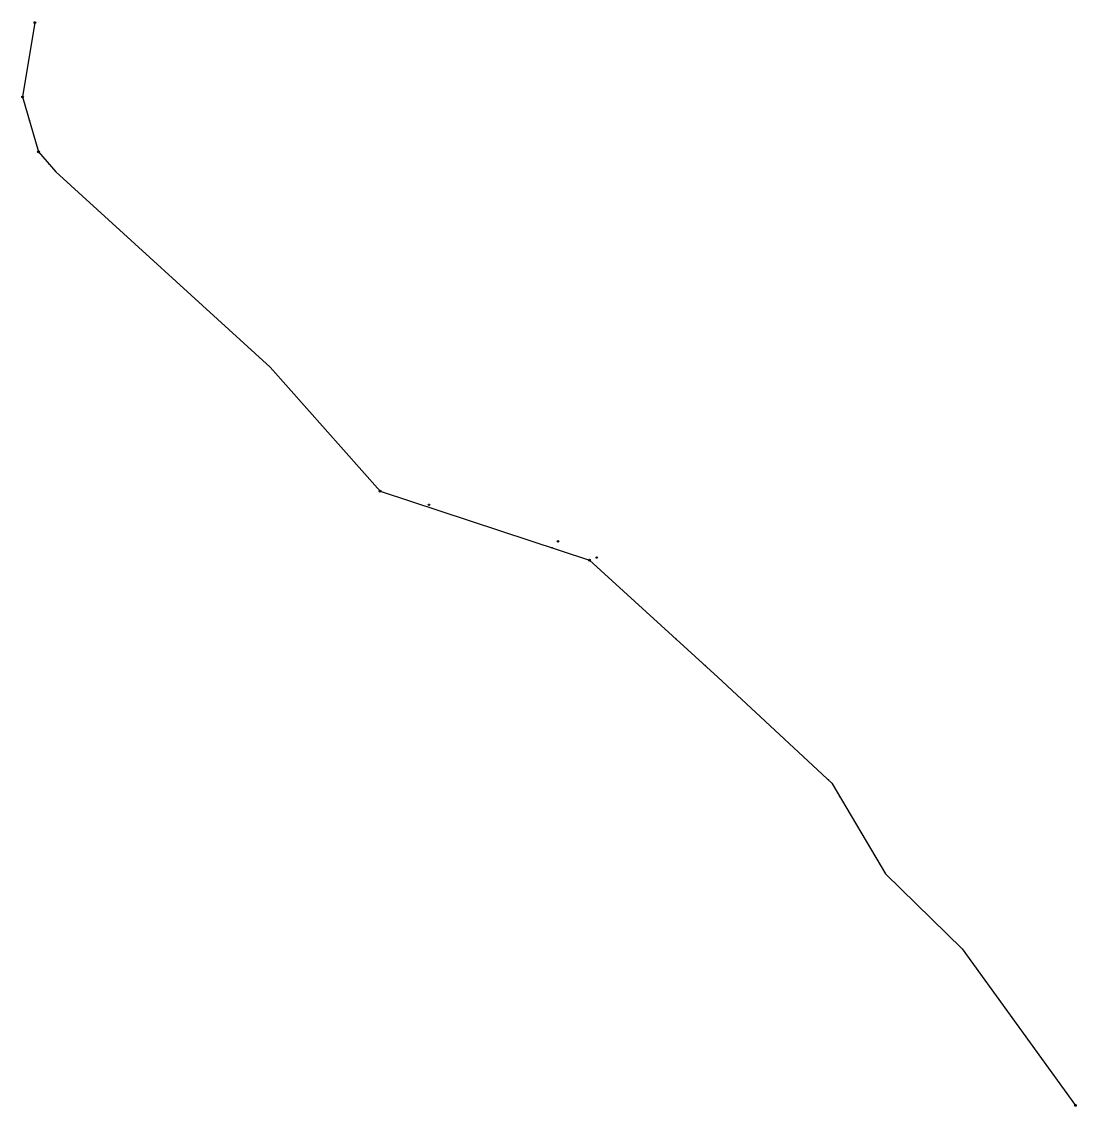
# Model space of a CAD drawing. Header units: metres. Extents: x 408920 to 411995, y 8263818 to 8266980.
import ezdxf

# ---------------------------------------------------------------- set-up
doc = ezdxf.new("R2010")
doc.units = ezdxf.units.M
for name, color, linetype in [('CV_OSM', 30, 'Continuous'), ('EJE_KML', 5, 'Continuous'), ('PC_GISEM', 1, 'Continuous'), ('PN_CANDIDATO', 4, 'Continuous')]:
    doc.layers.add(name, color=color, linetype=linetype)

msp = doc.modelspace()

# ---------------------------------------------------------------- linework, layer by layer
at = {"layer": 'CV_OSM'}
for p in [(408942.5, 8266691.9), (408965.5, 8266612.4), (408999, 8266565.6), (410467, 8265445.7), (410828.3, 8265179.7), (410912.6, 8265102.9), (411272.2, 8264769), (411306.1, 8264719.1)]:
    msp.add_point(p, dxfattribs=at)
at = {"layer": 'EJE_KML'}
msp.add_lwpolyline([(408958.5, 8266977.2), (408922.5, 8266760.5), (408968.9, 8266600.8), (409018.9, 8266542.4), (409644, 8265972.9), (409964.6, 8265611), (410575.5, 8265410), (410949.8, 8265069.1), (411281.9, 8264760), (411438.8, 8264494.9), (411662.1, 8264276.4), (411992.1, 8263820.3)], dxfattribs=at)
at = {"layer": 'PC_GISEM'}
for centre in [(410107.6, 8265571.4), (410483.5, 8265464.8), (410596.6, 8265417.5)]:
    msp.add_circle(centre, 2.2, dxfattribs=at)
at = {"layer": 'PN_CANDIDATO'}
for centre in [(408958.5, 8266977.2), (408922.5, 8266760.5), (408968.9, 8266600.8), (409964.6, 8265611), (410575.5, 8265410), (411992.1, 8263820.3)]:
    msp.add_circle(centre, 2.8, dxfattribs=at)

doc.saveas('drawing.dxf')
